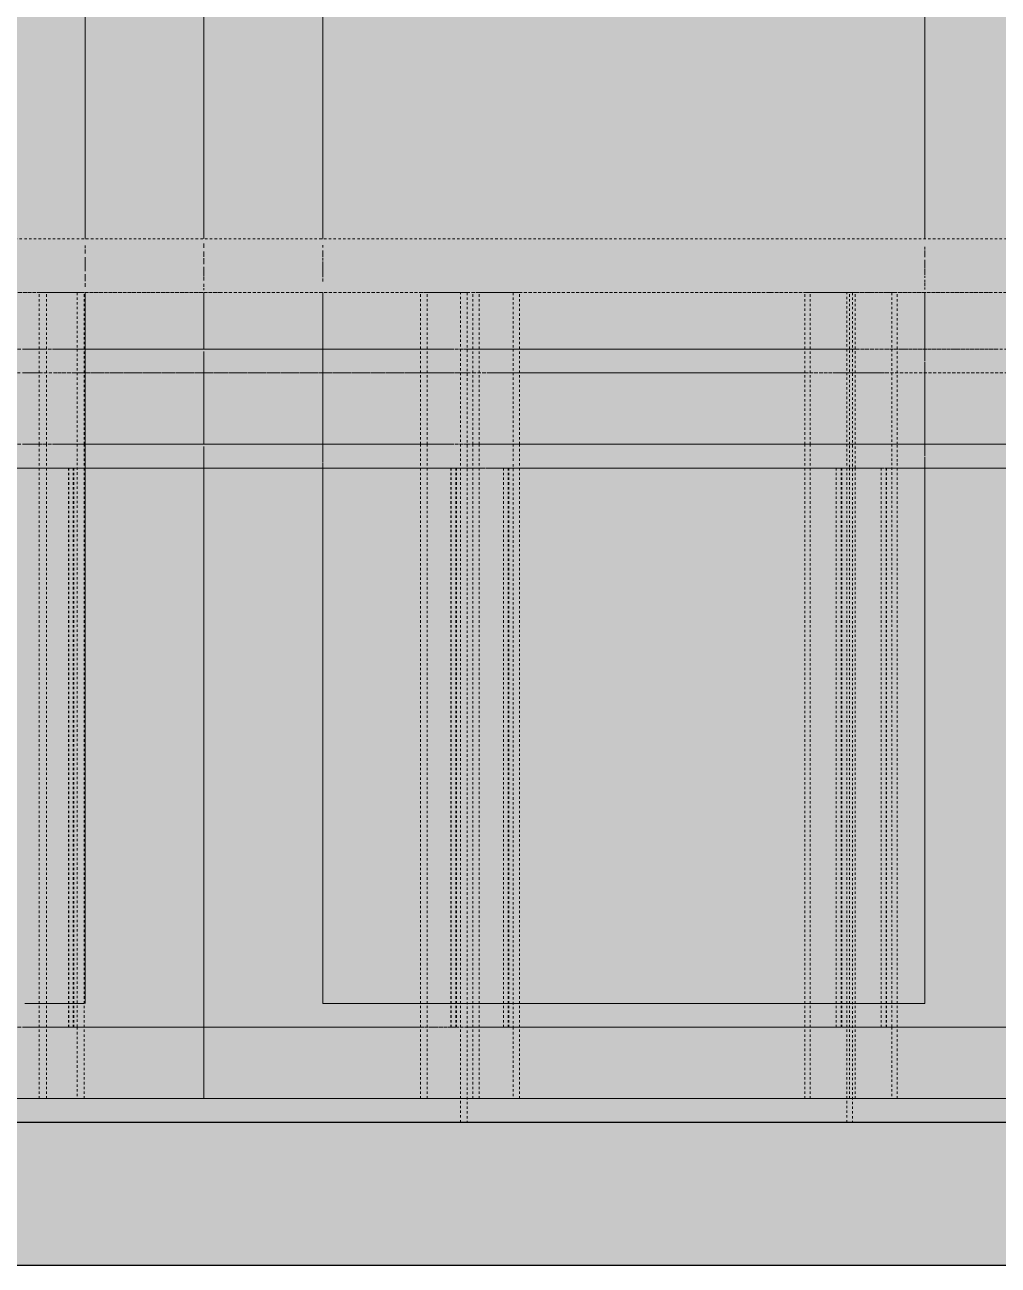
# Model space of a CAD drawing. Header units: inches. Extents: x -55396 to -733, y -290 to 853.
# Drawn here: x -22948.7 to -22907.7, y -6 to 46.1 of the extents above; entities that cross this region are included whole.
import ezdxf

# ---------------------------------------------------------------- set-up
doc = ezdxf.new("R2010")
doc.units = ezdxf.units.IN
doc.header["$MEASUREMENT"] = 0
for name, pattern in [('Dash 1_16_', [0.125, 0.0625, -0.0625]), ('Grid Line 1_2_', [0.875, 0.5, -0.125, 0.125, -0.125]), ('Grid Line 1_2__2_', [0.875, 0.5, -0.125, 0.125, -0.125])]:
    doc.linetypes.add(name, pattern=pattern)
for name, color, linetype, lineweight in [('A-DOOR', 31, 'Continuous', 9), ('A-FLOR', 192, 'Continuous', 9), ('A-FLOR-HRAL', 11, 'Continuous', 9), ('A-FLOR-LEVL', 51, 'Continuous', 9), ('A-FLOR-OTLN', 90, 'Continuous', 9)]:
    doc.layers.add(name, color=color, linetype=linetype, lineweight=lineweight)

# ---------------------------------------------------------------- blocks, each defined once
blk = doc.blocks.new('Locker Rooms and Restrooms_rvt-1-Section 13')
at = {"layer": 'A-FLOR-LEVL', "linetype": 'Grid Line 1_2__2_'}
blk.add_line((-26557.324, 0), (-21746.959, 0), dxfattribs=at)
blk = doc.blocks.new('Struct_Xcel_Sports Complex_rvt-1-Section 13')
at = {"layer": 'A-FLOR'}
blk.add_hatch(color=254, dxfattribs=at).paths.add_polyline_path([(-26273.39, -6), (-22066.14, -6), (-22066.14, 0), (-26273.39, 0), (-26273.39, -1.575)], flags=0)
at = {"layer": 'A-FLOR', "color": 130, "lineweight": 25}
for p, q in [((-22066.14, 0), (-26273.39, 0)), ((-26273.39, -6), (-22066.14, -6))]:
    blk.add_line(p, q, dxfattribs=at)
blk = doc.blocks.new('Railing - 2_ 8_-V127-Section 13')
at = {"layer": 'A-FLOR-HRAL', "linetype": 'Dash 1_16_', "transparency": 33554432}
for points in [[(-22948.062, 4), (-22946.834, 4), (-22946.834, 27.5), (-22967.363, 27.5), (-22967.363, 4), (-22948.672, 4)], [(-22946.821, 4), (-22946.642, 4), (-22946.642, 27.5), (-22946.834, 27.5), (-22946.834, 4)]]:
    blk.add_hatch(color=256, dxfattribs=at).paths.add_polyline_path(points, flags=0)
at = {"layer": 'A-FLOR-HRAL', "linetype": 'Dash 1_16_'}
for p, q in [((-22967.219, 27.5), (-22967.363, 27.5)), ((-22967.363, 27.5), (-22967.363, 4)), ((-22967.363, 27.5), (-22967.219, 27.5)), ((-22950.556, 27.5), (-22967.21, 27.5)), ((-22967.172, 4), (-22967.172, 27.5)), ((-22967.172, 27.5), (-22967.025, 27.5)), ((-22967.025, 27.5), (-22950.556, 27.5)), ((-22950.556, 27.5), (-22949.322, 27.5)), ((-22949.322, 27.5), (-22950.556, 27.5)), ((-22949.322, 27.5), (-22949.145, 27.5)), ((-22949.145, 27.5), (-22949.322, 27.5)), ((-22949.118, 27.5), (-22948.712, 27.5)), ((-22948.712, 27.5), (-22949.118, 27.5)), ((-22948.672, 27.5), (-22948.062, 27.5)), ((-22948.062, 27.5), (-22948.672, 27.5)), ((-22948.062, 27.5), (-22946.834, 27.5)), ((-22946.834, 27.5), (-22948.062, 27.5)), ((-22946.834, 4), (-22946.834, 27.5)), ((-22946.821, 27.5), (-22946.642, 27.5)), ((-22946.821, 27.5), (-22946.642, 27.5)), ((-22946.642, 27.5), (-22946.642, 4)), ((-22967.363, 4), (-22967.21, 4)), ((-22967.172, 4), (-22967.363, 4)), ((-22967.21, 4), (-22950.556, 4)), ((-22967.025, 4), (-22967.172, 4)), ((-22950.556, 4), (-22967.025, 4)), ((-22949.322, 4), (-22950.556, 4)), ((-22950.556, 4), (-22949.322, 4)), ((-22949.145, 4), (-22949.322, 4)), ((-22949.322, 4), (-22949.145, 4)), ((-22948.672, 4), (-22949.118, 4)), ((-22949.118, 4), (-22948.672, 4)), ((-22948.062, 4), (-22948.672, 4)), ((-22948.672, 4), (-22948.062, 4)), ((-22946.834, 4), (-22948.062, 4)), ((-22948.062, 4), (-22946.834, 4)), ((-22946.642, 4), (-22946.821, 4)), ((-22946.821, 4), (-22946.642, 4))]:
    blk.add_line(p, q, dxfattribs=at)
blk = doc.blocks.new('Railing - 2_ x 1_2_-V128-Section 13')
at = {"layer": 'A-FLOR-HRAL', "linetype": 'Dash 1_16_', "transparency": 33554432}
for points in [[(-22948.062, 1), (-22947.759, 1), (-22947.759, 34.869), (-22948.062, 34.869), (-22948.062, 4)], [(-22947.759, 1), (-22946.169, 1), (-22946.169, 34.869), (-22947.759, 34.869), (-22947.759, 4)]]:
    blk.add_hatch(color=256, dxfattribs=at).paths.add_polyline_path(points, flags=0)
at = {"layer": 'A-FLOR-HRAL', "linetype": 'Dash 1_16_'}
for p, q in [((-22948.062, 34.869), (-22946.473, 34.869)), ((-22947.759, 34.869), (-22948.062, 34.869)), ((-22948.062, 32.5), (-22948.062, 34.869)), ((-22946.169, 34.869), (-22947.759, 34.869)), ((-22947.759, 32.5), (-22947.759, 34.869)), ((-22946.473, 34.869), (-22946.473, 32.5)), ((-22946.473, 34.869), (-22946.169, 34.869)), ((-22946.169, 32.5), (-22946.169, 34.869)), ((-22948.062, 31.5), (-22948.062, 32.5)), ((-22947.759, 31.5), (-22947.759, 32.5)), ((-22946.473, 32.5), (-22946.473, 31.5)), ((-22946.169, 31.5), (-22946.169, 32.5)), ((-22948.062, 28.5), (-22948.062, 31.5)), ((-22947.759, 28.5), (-22947.759, 31.5)), ((-22946.473, 31.5), (-22946.473, 28.5)), ((-22946.169, 28.5), (-22946.169, 31.5)), ((-22948.062, 4), (-22948.062, 28.5)), ((-22947.759, 4), (-22947.759, 28.5)), ((-22946.473, 28.5), (-22946.473, 27.786)), ((-22946.169, 4), (-22946.169, 28.5)), ((-22946.473, 27.72), (-22946.473, 4)), ((-22948.062, 1), (-22948.062, 4)), ((-22947.759, 1), (-22947.759, 4)), ((-22946.473, 4), (-22946.473, 1)), ((-22946.169, 1), (-22946.169, 4))]:
    blk.add_line(p, q, dxfattribs=at)
blk = doc.blocks.new('Railing - 2_ 8_-V129-Section 13')
at = {"layer": 'A-FLOR-HRAL', "linetype": 'Dash 1_16_', "transparency": 33554432}
for points in [[(-22930.552, 4), (-22928.552, 4), (-22928.552, 27.5), (-22946.821, 27.5), (-22946.821, 4), (-22930.744, 4)], [(-22928.54, 4), (-22928.346, 4), (-22928.346, 27.5), (-22928.552, 27.5), (-22928.552, 4)]]:
    blk.add_hatch(color=256, dxfattribs=at).paths.add_polyline_path(points, flags=0)
at = {"layer": 'A-FLOR-HRAL', "linetype": 'Dash 1_16_'}
for p, q in [((-22946.684, 27.5), (-22946.821, 27.5)), ((-22946.821, 27.5), (-22946.821, 4)), ((-22946.821, 27.5), (-22946.616, 27.5)), ((-22932.029, 27.5), (-22946.684, 27.5)), ((-22946.616, 4), (-22946.616, 27.5)), ((-22946.616, 27.5), (-22946.485, 27.5)), ((-22946.485, 27.5), (-22932.029, 27.5)), ((-22932.029, 27.5), (-22930.744, 27.5)), ((-22930.744, 27.5), (-22932.029, 27.5)), ((-22930.744, 27.5), (-22930.552, 27.5)), ((-22930.552, 27.5), (-22930.744, 27.5)), ((-22930.528, 27.5), (-22930.079, 27.5)), ((-22930.079, 27.5), (-22930.528, 27.5)), ((-22930.079, 27.5), (-22929.832, 27.5)), ((-22929.832, 27.5), (-22930.079, 27.5)), ((-22929.832, 27.5), (-22928.552, 27.5)), ((-22928.552, 27.5), (-22929.832, 27.5)), ((-22928.552, 4), (-22928.552, 27.5)), ((-22928.54, 27.5), (-22928.346, 27.5)), ((-22928.54, 27.5), (-22928.346, 27.5)), ((-22928.346, 27.5), (-22928.346, 4)), ((-22946.821, 4), (-22946.684, 4)), ((-22946.616, 4), (-22946.821, 4)), ((-22946.684, 4), (-22932.029, 4)), ((-22946.485, 4), (-22946.616, 4)), ((-22932.029, 4), (-22946.485, 4)), ((-22930.744, 4), (-22932.029, 4)), ((-22932.029, 4), (-22930.744, 4)), ((-22930.552, 4), (-22930.744, 4)), ((-22930.744, 4), (-22930.552, 4)), ((-22930.079, 4), (-22930.528, 4)), ((-22930.528, 4), (-22930.079, 4)), ((-22929.832, 4), (-22930.079, 4)), ((-22930.079, 4), (-22929.832, 4)), ((-22928.552, 4), (-22929.832, 4)), ((-22929.832, 4), (-22928.552, 4)), ((-22928.346, 4), (-22928.54, 4)), ((-22928.54, 4), (-22928.346, 4))]:
    blk.add_line(p, q, dxfattribs=at)
blk = doc.blocks.new('Railing - 2_ x 1_2_-V130-Section 13')
at = {"layer": 'A-FLOR-HRAL', "linetype": 'Dash 1_16_', "transparency": 33554432}
for points in [[(-22929.832, 1), (-22929.565, 1), (-22929.565, 34.869), (-22929.832, 34.869), (-22929.832, 4)], [(-22929.565, 1), (-22927.873, 1), (-22927.873, 34.869), (-22929.565, 34.869), (-22929.565, 4)]]:
    blk.add_hatch(color=256, dxfattribs=at).paths.add_polyline_path(points, flags=0)
at = {"layer": 'A-FLOR-HRAL', "linetype": 'Dash 1_16_'}
for p, q in [((-22929.832, 34.869), (-22928.14, 34.869)), ((-22929.565, 34.869), (-22929.832, 34.869)), ((-22929.832, 32.5), (-22929.832, 34.869)), ((-22927.873, 34.869), (-22929.565, 34.869)), ((-22929.565, 32.5), (-22929.565, 34.869)), ((-22928.14, 34.869), (-22928.14, 32.5)), ((-22928.14, 34.869), (-22927.873, 34.869)), ((-22927.873, 32.5), (-22927.873, 34.869)), ((-22929.832, 31.5), (-22929.832, 32.5)), ((-22929.565, 31.5), (-22929.565, 32.5)), ((-22928.14, 32.5), (-22928.14, 31.5)), ((-22927.873, 31.5), (-22927.873, 32.5)), ((-22929.832, 28.5), (-22929.832, 31.5)), ((-22929.565, 28.5), (-22929.565, 31.5)), ((-22928.14, 31.5), (-22928.14, 28.5)), ((-22927.873, 28.5), (-22927.873, 31.5)), ((-22929.832, 4), (-22929.832, 28.5)), ((-22929.565, 4), (-22929.565, 28.5)), ((-22928.14, 28.5), (-22928.14, 27.72)), ((-22927.873, 4), (-22927.873, 28.5)), ((-22928.14, 27.661), (-22928.14, 4)), ((-22929.832, 1), (-22929.832, 4)), ((-22929.565, 1), (-22929.565, 4)), ((-22928.14, 4), (-22928.14, 1)), ((-22927.873, 1), (-22927.873, 4))]:
    blk.add_line(p, q, dxfattribs=at)
blk = doc.blocks.new('Railing - 2_ 8_-V131-Section 13')
at = {"layer": 'A-FLOR-HRAL', "linetype": 'Dash 1_16_', "transparency": 33554432}
for points in [[(-22913.879, 4), (-22912.675, 4), (-22912.675, 27.5), (-22928.54, 27.5), (-22928.54, 4), (-22913.997, 4)], [(-22912.665, 4), (-22912.458, 4), (-22912.458, 27.5), (-22912.675, 27.5), (-22912.675, 4)]]:
    blk.add_hatch(color=256, dxfattribs=at).paths.add_polyline_path(points, flags=0)
at = {"layer": 'A-FLOR-HRAL', "linetype": 'Dash 1_16_'}
for p, q in [((-22928.421, 27.5), (-22928.54, 27.5)), ((-22928.54, 27.5), (-22928.54, 4)), ((-22928.54, 27.5), (-22928.323, 27.5)), ((-22915.881, 27.5), (-22928.421, 27.5)), ((-22928.323, 4), (-22928.323, 27.5)), ((-22928.323, 27.5), (-22928.21, 27.5)), ((-22928.21, 27.5), (-22915.881, 27.5)), ((-22915.881, 27.5), (-22914.554, 27.5)), ((-22914.554, 27.5), (-22915.881, 27.5)), ((-22914.554, 27.5), (-22914.349, 27.5)), ((-22914.349, 27.5), (-22914.554, 27.5)), ((-22914.328, 27.5), (-22913.997, 27.5)), ((-22913.997, 27.5), (-22914.328, 27.5)), ((-22913.997, 27.5), (-22913.879, 27.5)), ((-22913.879, 27.5), (-22913.997, 27.5)), ((-22913.879, 27.5), (-22913.768, 27.5)), ((-22913.768, 27.5), (-22913.879, 27.5)), ((-22913.742, 27.5), (-22912.675, 27.5)), ((-22912.675, 27.5), (-22913.742, 27.5)), ((-22912.675, 4), (-22912.675, 27.5)), ((-22912.665, 27.5), (-22912.458, 27.5)), ((-22912.665, 27.5), (-22912.458, 27.5)), ((-22912.458, 27.5), (-22912.458, 4)), ((-22928.54, 4), (-22928.421, 4)), ((-22928.323, 4), (-22928.54, 4)), ((-22928.421, 4), (-22915.881, 4)), ((-22928.21, 4), (-22928.323, 4)), ((-22915.881, 4), (-22928.21, 4)), ((-22914.554, 4), (-22915.881, 4)), ((-22915.881, 4), (-22914.554, 4)), ((-22914.349, 4), (-22914.554, 4)), ((-22914.554, 4), (-22914.349, 4)), ((-22913.997, 4), (-22914.328, 4)), ((-22914.328, 4), (-22913.997, 4)), ((-22913.879, 4), (-22913.997, 4)), ((-22913.997, 4), (-22913.879, 4)), ((-22912.675, 4), (-22913.879, 4)), ((-22913.879, 4), (-22912.675, 4)), ((-22912.458, 4), (-22912.665, 4)), ((-22912.665, 4), (-22912.458, 4))]:
    blk.add_line(p, q, dxfattribs=at)
blk = doc.blocks.new('Railing - 2_ x 1_2_-V132-Section 13')
at = {"layer": 'A-FLOR-HRAL', "linetype": 'Dash 1_16_', "transparency": 33554432}
for points in [[(-22913.997, 1), (-22913.768, 1), (-22913.768, 34.869), (-22913.997, 34.869), (-22913.997, 4)], [(-22913.768, 1), (-22911.989, 1), (-22911.989, 34.869), (-22913.768, 34.869), (-22913.768, 4)]]:
    blk.add_hatch(color=256, dxfattribs=at).paths.add_polyline_path(points, flags=0)
at = {"layer": 'A-FLOR-HRAL', "linetype": 'Dash 1_16_'}
for p, q in [((-22913.997, 34.869), (-22913.879, 34.869)), ((-22913.879, 34.869), (-22913.997, 34.869)), ((-22913.997, 32.5), (-22913.997, 34.869)), ((-22913.879, 34.869), (-22912.217, 34.869)), ((-22913.768, 34.869), (-22913.879, 34.869)), ((-22911.989, 34.869), (-22913.768, 34.869)), ((-22913.768, 32.5), (-22913.768, 34.869)), ((-22912.217, 34.869), (-22912.217, 32.5)), ((-22912.217, 34.869), (-22911.989, 34.869)), ((-22911.989, 32.5), (-22911.989, 34.869)), ((-22913.997, 31.54), (-22913.997, 32.5)), ((-22913.768, 31.504), (-22913.768, 32.5)), ((-22912.217, 32.5), (-22912.217, 31.5)), ((-22911.989, 31.5), (-22911.989, 32.5)), ((-22913.997, 28.5), (-22913.997, 31.5)), ((-22913.768, 28.5), (-22913.768, 31.504)), ((-22912.217, 31.5), (-22912.217, 28.5)), ((-22911.989, 28.5), (-22911.989, 31.5)), ((-22913.997, 27.54), (-22913.997, 28.5)), ((-22913.768, 27.504), (-22913.768, 28.5)), ((-22912.217, 28.5), (-22912.217, 27.728)), ((-22911.989, 27.767), (-22911.989, 28.5)), ((-22912.217, 27.72), (-22912.217, 4)), ((-22911.989, 4), (-22911.989, 27.72)), ((-22913.997, 4), (-22913.997, 27.5)), ((-22913.768, 4), (-22913.768, 27.5)), ((-22913.997, 1), (-22913.997, 4)), ((-22913.768, 1), (-22913.768, 4)), ((-22912.217, 4), (-22912.217, 1)), ((-22911.989, 1), (-22911.989, 4))]:
    blk.add_line(p, q, dxfattribs=at)
blk = doc.blocks.new('Railing - 2_ 8_-V133-Section 13')
at = {"layer": 'A-FLOR-HRAL', "linetype": 'Dash 1_16_', "transparency": 33554432}
for points in [[(-22900.663, 4), (-22899.33, 4), (-22899.33, 27.5), (-22912.665, 27.5), (-22912.665, 4), (-22900.683, 4)], [(-22899.322, 4), (-22899.103, 4), (-22899.103, 27.5), (-22899.33, 27.5), (-22899.33, 4)]]:
    blk.add_hatch(color=256, dxfattribs=at).paths.add_polyline_path(points, flags=0)
at = {"layer": 'A-FLOR-HRAL', "linetype": 'Dash 1_16_'}
for p, q in [((-22912.565, 27.5), (-22912.665, 27.5)), ((-22912.665, 27.5), (-22912.665, 4)), ((-22912.665, 27.5), (-22912.438, 27.5)), ((-22907.779, 27.5), (-22912.565, 27.5)), ((-22912.438, 4), (-22912.438, 27.5)), ((-22912.438, 27.5), (-22912.343, 27.5)), ((-22912.343, 27.5), (-22907.779, 27.5)), ((-22907.747, 27.5), (-22902.263, 27.5)), ((-22902.263, 27.5), (-22907.747, 27.5)), ((-22902.239, 27.5), (-22900.881, 27.5)), ((-22900.881, 27.5), (-22902.239, 27.5)), ((-22900.881, 27.5), (-22900.683, 27.5)), ((-22900.683, 27.5), (-22900.881, 27.5)), ((-22900.646, 27.5), (-22900.201, 27.5)), ((-22900.201, 27.5), (-22900.646, 27.5)), ((-22900.201, 27.5), (-22899.33, 27.5)), ((-22899.33, 27.5), (-22900.201, 27.5)), ((-22899.33, 4), (-22899.33, 27.5)), ((-22899.322, 27.5), (-22899.103, 27.5)), ((-22899.322, 27.5), (-22899.103, 27.5)), ((-22899.103, 27.5), (-22899.103, 4)), ((-22912.665, 4), (-22912.565, 4)), ((-22912.438, 4), (-22912.665, 4)), ((-22912.565, 4), (-22902.239, 4)), ((-22912.343, 4), (-22912.438, 4)), ((-22902.239, 4), (-22912.343, 4)), ((-22900.881, 4), (-22902.239, 4)), ((-22902.239, 4), (-22900.881, 4)), ((-22900.683, 4), (-22900.881, 4)), ((-22900.881, 4), (-22900.683, 4)), ((-22900.201, 4), (-22900.646, 4)), ((-22900.646, 4), (-22900.201, 4)), ((-22899.33, 4), (-22900.201, 4)), ((-22900.201, 4), (-22899.33, 4)), ((-22899.103, 4), (-22899.322, 4)), ((-22899.322, 4), (-22899.103, 4))]:
    blk.add_line(p, q, dxfattribs=at)
blk = doc.blocks.new('Railing - 2_ 8_-V162-Section 13')
at = {"layer": 'A-FLOR-HRAL', "linetype": 'Dash 1_16_', "transparency": 33554432}
for points in [[(-22914.554, 4), (-22914.328, 4), (-22914.349, 27.5), (-22914.554, 27.5), (-22914.554, 17.955)], [(-22900.663, 4), (-22900.663, 27.5), (-22914.328, 27.5), (-22914.328, 4), (-22900.761, 4)]]:
    blk.add_hatch(color=256, dxfattribs=at).paths.add_polyline_path(points, flags=0)
at = {"layer": 'A-FLOR-HRAL', "linetype": 'Dash 1_16_'}
for p, q in [((-22914.554, 4), (-22914.554, 27.5)), ((-22914.554, 27.5), (-22914.349, 27.5)), ((-22914.554, 27.5), (-22914.452, 27.5)), ((-22914.452, 27.5), (-22914.349, 27.5)), ((-22913.879, 27.5), (-22914.328, 27.5)), ((-22914.328, 27.5), (-22914.328, 4)), ((-22914.328, 27.5), (-22913.879, 27.5)), ((-22912.719, 27.5), (-22913.879, 27.5)), ((-22913.879, 27.5), (-22900.992, 27.5)), ((-22901.994, 27.5), (-22912.719, 27.5)), ((-22900.761, 27.5), (-22901.994, 27.5)), ((-22900.992, 27.5), (-22900.889, 27.5)), ((-22900.889, 27.5), (-22900.889, 4)), ((-22900.889, 27.5), (-22900.663, 27.5)), ((-22900.663, 27.5), (-22900.761, 27.5)), ((-22900.663, 4), (-22900.663, 27.5)), ((-22914.349, 4), (-22914.554, 4)), ((-22914.554, 4), (-22914.349, 4)), ((-22914.328, 4), (-22913.879, 4)), ((-22913.879, 4), (-22914.328, 4)), ((-22913.879, 4), (-22900.761, 4)), ((-22900.992, 4), (-22913.879, 4)), ((-22900.889, 4), (-22900.992, 4)), ((-22900.663, 4), (-22900.889, 4)), ((-22900.761, 4), (-22900.663, 4))]:
    blk.add_line(p, q, dxfattribs=at)
blk = doc.blocks.new('Railing - 2_ x 1_2_-V163-Section 13')
at = {"layer": 'A-FLOR-HRAL', "linetype": 'Dash 1_16_', "transparency": 33554432}
for points in [[(-22914.112, 0), (-22914.112, 34.869), (-22915.881, 34.869), (-22915.881, 1), (-22915.02, 1), (-22915.02, 0), (-22914.464, 0)], [(-22913.879, 0), (-22913.879, 34.869), (-22914.112, 34.869), (-22914.112, 0)]]:
    blk.add_hatch(color=256, dxfattribs=at).paths.add_polyline_path(points, flags=0)
at = {"layer": 'A-FLOR-HRAL', "linetype": 'Dash 1_16_'}
for p, q in [((-22915.881, 34.869), (-22915.648, 34.869)), ((-22914.112, 34.869), (-22915.881, 34.869)), ((-22915.881, 32.5), (-22915.881, 34.869)), ((-22915.648, 34.869), (-22913.879, 34.869)), ((-22915.648, 32.5), (-22915.648, 34.869)), ((-22913.879, 34.869), (-22914.112, 34.869)), ((-22914.112, 0), (-22914.112, 34.869)), ((-22913.879, 34.869), (-22913.879, 0)), ((-22915.881, 31.5), (-22915.881, 32.5)), ((-22915.648, 31.5), (-22915.648, 32.5)), ((-22915.881, 28.5), (-22915.881, 31.5)), ((-22915.648, 28.5), (-22915.648, 31.5)), ((-22915.881, 4), (-22915.881, 28.5)), ((-22915.648, 27.798), (-22915.648, 28.5)), ((-22915.648, 4), (-22915.648, 27.72)), ((-22915.881, 1), (-22915.881, 4)), ((-22915.648, 1), (-22915.648, 4))]:
    blk.add_line(p, q, dxfattribs=at)
blk = doc.blocks.new('Railing - 2_ 8_-V164-Section 13')
at = {"layer": 'A-FLOR-HRAL', "linetype": 'Dash 1_16_', "transparency": 33554432}
for points in [[(-22930.744, 4), (-22930.528, 4), (-22930.552, 27.5), (-22930.744, 27.5), (-22930.744, 17.955)], [(-22914.464, 4), (-22914.349, 4), (-22914.349, 27.5), (-22930.528, 27.5), (-22930.528, 4), (-22930.079, 4)]]:
    blk.add_hatch(color=256, dxfattribs=at).paths.add_polyline_path(points, flags=0)
at = {"layer": 'A-FLOR-HRAL', "linetype": 'Dash 1_16_'}
for p, q in [((-22930.744, 4), (-22930.744, 27.5)), ((-22930.744, 27.5), (-22930.552, 27.5)), ((-22930.744, 27.5), (-22930.552, 27.5)), ((-22930.079, 27.5), (-22930.528, 27.5)), ((-22930.528, 27.5), (-22930.528, 4)), ((-22930.528, 27.5), (-22930.079, 27.5)), ((-22928.525, 27.5), (-22930.079, 27.5)), ((-22930.079, 27.5), (-22914.685, 27.5)), ((-22916.657, 27.5), (-22928.525, 27.5)), ((-22914.464, 27.5), (-22916.657, 27.5)), ((-22914.685, 27.5), (-22914.564, 27.5)), ((-22914.564, 27.5), (-22914.564, 4)), ((-22914.564, 27.5), (-22914.467, 27.5)), ((-22914.467, 27.5), (-22914.349, 27.5)), ((-22914.349, 27.5), (-22914.464, 27.5)), ((-22914.349, 4), (-22914.349, 27.5)), ((-22930.552, 4), (-22930.744, 4)), ((-22930.744, 4), (-22930.552, 4)), ((-22930.528, 4), (-22930.079, 4)), ((-22930.079, 4), (-22930.528, 4)), ((-22930.079, 4), (-22914.464, 4)), ((-22914.685, 4), (-22930.079, 4)), ((-22914.564, 4), (-22914.685, 4)), ((-22914.349, 4), (-22914.564, 4)), ((-22914.464, 4), (-22914.349, 4))]:
    blk.add_line(p, q, dxfattribs=at)
blk = doc.blocks.new('Railing - 2_ x 1_2_-V165-Section 13')
at = {"layer": 'A-FLOR-HRAL', "linetype": 'Dash 1_16_', "transparency": 33554432}
for points in [[(-22930.35, 0), (-22930.35, 34.869), (-22932.029, 34.869), (-22932.029, 1), (-22931.242, 1), (-22931.242, 0), (-22930.684, 0)], [(-22930.079, 0), (-22930.079, 34.869), (-22930.35, 34.869), (-22930.35, 0)]]:
    blk.add_hatch(color=256, dxfattribs=at).paths.add_polyline_path(points, flags=0)
at = {"layer": 'A-FLOR-HRAL', "linetype": 'Dash 1_16_'}
for p, q in [((-22932.029, 34.869), (-22931.758, 34.869)), ((-22930.35, 34.869), (-22932.029, 34.869)), ((-22932.029, 32.5), (-22932.029, 34.869)), ((-22931.758, 34.869), (-22930.079, 34.869)), ((-22931.758, 32.5), (-22931.758, 34.869)), ((-22930.079, 34.869), (-22930.35, 34.869)), ((-22930.35, 0), (-22930.35, 34.869)), ((-22930.079, 34.869), (-22930.079, 0)), ((-22932.029, 31.5), (-22932.029, 32.5)), ((-22931.758, 31.5), (-22931.758, 32.5)), ((-22932.029, 28.5), (-22932.029, 31.5)), ((-22931.758, 28.5), (-22931.758, 31.5)), ((-22932.029, 4), (-22932.029, 28.5)), ((-22931.758, 4), (-22931.758, 28.5)), ((-22932.029, 1), (-22932.029, 4)), ((-22931.758, 1), (-22931.758, 4))]:
    blk.add_line(p, q, dxfattribs=at)
blk = doc.blocks.new('Railing - 2_ 8_-V166-Section 13')
at = {"layer": 'A-FLOR-HRAL', "linetype": 'Dash 1_16_', "transparency": 33554432}
for points in [[(-22949.322, 4), (-22949.118, 4), (-22949.145, 27.5), (-22949.322, 27.5), (-22949.322, 17.955)], [(-22930.552, 4), (-22930.552, 27.5), (-22949.118, 27.5), (-22949.118, 4), (-22930.684, 4)]]:
    blk.add_hatch(color=256, dxfattribs=at).paths.add_polyline_path(points, flags=0)
at = {"layer": 'A-FLOR-HRAL', "linetype": 'Dash 1_16_'}
for p, q in [((-22949.322, 4), (-22949.322, 27.5)), ((-22949.322, 27.5), (-22949.145, 27.5)), ((-22949.322, 27.5), (-22949.145, 27.5)), ((-22948.672, 27.5), (-22949.118, 27.5)), ((-22949.118, 27.5), (-22949.118, 4)), ((-22949.118, 27.5), (-22948.672, 27.5)), ((-22946.482, 27.5), (-22948.672, 27.5)), ((-22948.672, 27.5), (-22930.894, 27.5)), ((-22932.804, 27.5), (-22946.482, 27.5)), ((-22930.684, 27.5), (-22932.804, 27.5)), ((-22930.894, 27.5), (-22930.755, 27.5)), ((-22930.755, 27.5), (-22930.755, 4)), ((-22930.755, 27.5), (-22930.552, 27.5)), ((-22930.552, 27.5), (-22930.684, 27.5)), ((-22930.552, 4), (-22930.552, 27.5)), ((-22949.145, 4), (-22949.322, 4)), ((-22949.322, 4), (-22949.145, 4)), ((-22949.118, 4), (-22948.672, 4)), ((-22948.672, 4), (-22949.118, 4)), ((-22948.672, 4), (-22930.684, 4)), ((-22930.894, 4), (-22948.672, 4)), ((-22930.755, 4), (-22930.894, 4)), ((-22930.552, 4), (-22930.755, 4)), ((-22930.684, 4), (-22930.552, 4))]:
    blk.add_line(p, q, dxfattribs=at)
blk = doc.blocks.new('Railing - Railing-939582-Section 13')
at = {"layer": 'A-FLOR-HRAL', "linetype": 'Dash 1_16_', "transparency": 33554432}
h = blk.add_hatch(color=256, dxfattribs=at)
h.paths.add_polyline_path([(-22874.712, 36.36), (-22874.761, 36.419), (-22874.7, 36.402)], flags=0)
h.paths.add_polyline_path([(-22937.037, 36), (-22874.84, 36.063), (-22874.509, 36.616), (-22874.214, 36.928), (-22874.046, 37.095), (-22897.223, 37.124), (-22920.046, 37.117), (-22955.692, 37.116), (-23053.841, 37.12), (-23212.817, 37.121), (-23233.255, 37.07), (-23233.255, 36), (-22937.049, 36)], flags=0)
for points in [[(-22872.003, 36), (-22871.866, 36), (-22871.904, 36.254), (-22872.316, 36.797), (-22873.191, 37.079), (-22881.942, 37.115), (-22883.97, 37.118), (-22913.555, 37.122), (-22942.896, 37.124), (-23085.188, 36.974), (-23084.887, 36.823), (-23084.554, 36.458), (-23084.39, 36), (-22872.09, 36)], [(-23085.89, 34.875), (-23080.32, 34.889), (-23080.31, 34.889), (-22995.11, 34.897), (-22981.399, 34.875), (-22872.721, 34.979), (-22872.149, 35.265), (-22872.011, 35.449), (-22871.842, 35.73), (-22871.866, 36), (-23084.39, 36), (-23084.703, 35.339), (-23085.188, 35.026), (-23085.45, 34.93), (-23085.841, 34.881)], [(-22977.174, 31.5), (-22873.755, 31.509), (-22873.755, 32.5), (-23233.255, 32.5), (-23233.255, 31.5), (-22983.736, 31.5)], [(-22873.003, 31.5), (-22872.755, 31.5), (-22872.755, 32.5), (-23085.39, 32.5), (-23085.39, 31.5), (-22873.1, 31.5)], [(-22971.315, 27.5), (-22873.755, 27.509), (-22873.755, 28.5), (-23233.255, 28.5), (-23233.255, 27.5), (-22974.45, 27.5)], [(-22941.884, 27.5), (-22872.755, 27.5), (-22872.755, 28.5), (-23085.39, 28.5), (-23085.39, 27.5), (-22942.615, 27.5)]]:
    blk.add_hatch(color=256, dxfattribs=at).paths.add_polyline_path(points, flags=0)
h = blk.add_hatch(color=256, dxfattribs=at)
h.paths.add_polyline_path([(-22903.496, 34.875), (-22874.156, 34.929), (-22874.221, 35.01), (-22874.166, 35.072), (-22874.413, 35.26), (-22874.658, 35.547), (-22874.75, 35.918), (-22874.84, 36), (-23233.255, 36), (-23233.255, 34.881), (-23156.995, 34.876), (-23107.922, 34.893), (-23049.321, 34.882), (-23020.373, 34.888), (-22903.674, 34.875)], flags=0)
h.paths.add_polyline_path([(-22942.615, 34.876), (-22942.615, 34.876), (-22942.454, 34.876)], flags=0)
at = {"layer": 'A-FLOR-HRAL', "linetype": 'Dash 1_16_'}
for p, q in [((-22917.342, 34.875), (-22919.562, 34.875)), ((-22915.836, 34.875), (-22917.342, 34.875)), ((-22948.632, 32.5), (-22950.162, 32.5)), ((-22949.374, 32.5), (-22948.646, 32.5)), ((-22948.671, 32.5), (-22948.048, 32.5)), ((-22948.059, 32.5), (-22948.657, 32.5)), ((-22948.646, 32.5), (-22930.77, 32.5)), ((-22931.61, 32.5), (-22948.632, 32.5)), ((-22947.921, 32.5), (-22948.059, 32.5)), ((-22948.048, 32.5), (-22947.361, 32.5)), ((-22946.567, 32.5), (-22947.921, 32.5)), ((-22947.361, 32.5), (-22931.997, 32.5)), ((-22932.014, 32.5), (-22946.567, 32.5)), ((-22930.032, 32.5), (-22932.014, 32.5)), ((-22931.997, 32.5), (-22930.028, 32.5)), ((-22930.036, 32.5), (-22931.61, 32.5)), ((-22930.77, 32.5), (-22930.028, 32.5)), ((-22915.439, 32.5), (-22930.036, 32.5)), ((-22929.783, 32.5), (-22930.032, 32.5)), ((-22930.028, 32.5), (-22929.781, 32.5)), ((-22930.028, 32.5), (-22914.555, 32.5)), ((-22928.296, 32.5), (-22929.783, 32.5)), ((-22929.781, 32.5), (-22929.142, 32.5)), ((-22929.142, 32.5), (-22915.831, 32.5)), ((-22915.828, 32.5), (-22928.296, 32.5)), ((-22915.831, 32.5), (-22913.982, 32.5)), ((-22913.961, 32.5), (-22915.828, 32.5)), ((-22913.851, 32.5), (-22915.439, 32.5)), ((-22914.555, 32.5), (-22913.874, 32.5)), ((-22913.982, 32.5), (-22913.868, 32.5)), ((-22913.845, 32.5), (-22913.961, 32.5)), ((-22913.874, 32.5), (-22900.855, 32.5)), ((-22913.868, 32.5), (-22913.761, 32.5)), ((-22901.778, 32.5), (-22913.851, 32.5)), ((-22913.737, 32.5), (-22913.845, 32.5)), ((-22913.735, 32.5), (-22913.323, 32.5)), ((-22912.434, 32.5), (-22913.711, 32.5)), ((-22913.323, 32.5), (-22907.778, 32.5)), ((-22907.75, 32.5), (-22912.434, 32.5)), ((-22950.162, 31.5), (-22948.632, 31.5)), ((-22949.374, 31.5), (-22948.646, 31.5)), ((-22948.048, 31.5), (-22948.671, 31.5)), ((-22948.059, 31.5), (-22948.657, 31.5)), ((-22948.646, 31.5), (-22930.77, 31.5)), ((-22948.632, 31.5), (-22931.61, 31.5)), ((-22947.921, 31.5), (-22948.059, 31.5)), ((-22947.361, 31.5), (-22948.048, 31.5)), ((-22946.567, 31.5), (-22947.921, 31.5)), ((-22931.997, 31.5), (-22947.361, 31.5)), ((-22932.014, 31.5), (-22946.567, 31.5)), ((-22930.032, 31.5), (-22932.014, 31.5)), ((-22930.028, 31.5), (-22931.997, 31.5)), ((-22931.61, 31.5), (-22930.036, 31.5)), ((-22930.77, 31.5), (-22930.028, 31.5)), ((-22930.036, 31.5), (-22915.439, 31.5)), ((-22929.783, 31.5), (-22930.032, 31.5)), ((-22929.781, 31.5), (-22930.028, 31.5)), ((-22930.028, 31.5), (-22914.555, 31.5)), ((-22928.296, 31.5), (-22929.783, 31.5)), ((-22929.142, 31.5), (-22929.781, 31.5)), ((-22915.831, 31.5), (-22929.142, 31.5)), ((-22915.828, 31.5), (-22928.296, 31.5)), ((-22913.982, 31.5), (-22915.831, 31.5)), ((-22913.961, 31.5), (-22915.828, 31.5)), ((-22915.439, 31.5), (-22913.851, 31.5)), ((-22914.555, 31.5), (-22913.874, 31.5)), ((-22913.868, 31.5), (-22913.982, 31.5)), ((-22913.845, 31.5), (-22913.961, 31.5)), ((-22913.874, 31.5), (-22900.855, 31.5)), ((-22913.761, 31.5), (-22913.868, 31.5)), ((-22913.851, 31.5), (-22901.778, 31.5)), ((-22913.737, 31.5), (-22913.845, 31.5)), ((-22913.323, 31.5), (-22913.735, 31.5)), ((-22912.434, 31.5), (-22913.711, 31.5)), ((-22907.778, 31.5), (-22913.323, 31.5)), ((-22907.75, 31.5), (-22912.434, 31.5)), ((-22948.632, 28.5), (-22950.162, 28.5)), ((-22949.374, 28.5), (-22948.646, 28.5)), ((-22948.671, 28.5), (-22948.048, 28.5)), ((-22948.059, 28.5), (-22948.657, 28.5)), ((-22948.646, 28.5), (-22930.77, 28.5)), ((-22931.61, 28.5), (-22948.632, 28.5)), ((-22946.567, 28.5), (-22948.059, 28.5)), ((-22948.048, 28.5), (-22947.361, 28.5)), ((-22947.361, 28.5), (-22931.997, 28.5)), ((-22940.065, 28.5), (-22946.567, 28.5)), ((-22932.014, 28.5), (-22940.065, 28.5)), ((-22930.032, 28.5), (-22932.014, 28.5)), ((-22931.997, 28.5), (-22930.028, 28.5)), ((-22930.036, 28.5), (-22931.61, 28.5)), ((-22930.77, 28.5), (-22930.028, 28.5)), ((-22927.988, 28.5), (-22930.036, 28.5)), ((-22929.783, 28.5), (-22930.032, 28.5)), ((-22930.028, 28.5), (-22929.781, 28.5)), ((-22930.028, 28.5), (-22914.555, 28.5)), ((-22928.296, 28.5), (-22929.783, 28.5)), ((-22929.781, 28.5), (-22929.142, 28.5)), ((-22929.142, 28.5), (-22915.831, 28.5)), ((-22915.828, 28.5), (-22928.296, 28.5)), ((-22915.439, 28.5), (-22927.988, 28.5)), ((-22915.831, 28.5), (-22913.982, 28.5)), ((-22913.961, 28.5), (-22915.828, 28.5)), ((-22913.851, 28.5), (-22915.439, 28.5)), ((-22914.555, 28.5), (-22913.874, 28.5)), ((-22913.982, 28.5), (-22913.868, 28.5)), ((-22913.845, 28.5), (-22913.961, 28.5)), ((-22913.874, 28.5), (-22900.855, 28.5)), ((-22913.868, 28.5), (-22913.761, 28.5)), ((-22903.272, 28.5), (-22913.851, 28.5)), ((-22913.737, 28.5), (-22913.845, 28.5)), ((-22913.735, 28.5), (-22913.537, 28.5)), ((-22912.434, 28.5), (-22913.711, 28.5)), ((-22913.537, 28.5), (-22913.323, 28.5)), ((-22913.323, 28.5), (-22907.778, 28.5)), ((-22907.75, 28.5), (-22912.434, 28.5)), ((-22949.1, 27.5), (-22948.646, 27.5)), ((-22949.084, 27.5), (-22948.632, 27.5)), ((-22948.048, 27.5), (-22948.671, 27.5)), ((-22948.059, 27.5), (-22948.657, 27.5)), ((-22948.646, 27.5), (-22946.434, 27.5)), ((-22948.632, 27.5), (-22931.61, 27.5)), ((-22947.921, 27.5), (-22948.059, 27.5)), ((-22947.361, 27.5), (-22948.048, 27.5)), ((-22946.811, 27.5), (-22947.921, 27.5)), ((-22931.997, 27.5), (-22947.361, 27.5)), ((-22946.567, 27.5), (-22946.798, 27.5)), ((-22940.065, 27.5), (-22946.567, 27.5)), ((-22946.434, 27.5), (-22932.771, 27.5)), ((-22932.599, 27.5), (-22940.065, 27.5)), ((-22932.771, 27.5), (-22930.77, 27.5)), ((-22932.014, 27.5), (-22932.599, 27.5)), ((-22930.704, 27.5), (-22932.014, 27.5)), ((-22930.696, 27.5), (-22931.997, 27.5)), ((-22931.61, 27.5), (-22930.695, 27.5)), ((-22930.77, 27.5), (-22930.627, 27.5)), ((-22930.51, 27.5), (-22930.704, 27.5)), ((-22930.503, 27.5), (-22930.696, 27.5)), ((-22930.695, 27.5), (-22930.504, 27.5)), ((-22930.627, 27.5), (-22930.5, 27.5)), ((-22930.032, 27.5), (-22930.486, 27.5)), ((-22930.481, 27.5), (-22930.036, 27.5)), ((-22930.028, 27.5), (-22930.479, 27.5)), ((-22930.476, 27.5), (-22930.028, 27.5)), ((-22930.036, 27.5), (-22915.439, 27.5)), ((-22928.502, 27.5), (-22930.032, 27.5)), ((-22929.781, 27.5), (-22930.028, 27.5)), ((-22930.028, 27.5), (-22928.49, 27.5)), ((-22929.142, 27.5), (-22929.781, 27.5)), ((-22915.831, 27.5), (-22929.142, 27.5)), ((-22928.296, 27.5), (-22928.49, 27.5)), ((-22928.49, 27.5), (-22916.604, 27.5)), ((-22925.535, 27.5), (-22928.296, 27.5)), ((-22918.882, 27.5), (-22925.535, 27.5)), ((-22915.828, 27.5), (-22918.882, 27.5)), ((-22916.604, 27.5), (-22914.555, 27.5)), ((-22914.525, 27.5), (-22915.831, 27.5)), ((-22914.509, 27.5), (-22915.828, 27.5)), ((-22915.439, 27.5), (-22914.753, 27.5)), ((-22914.753, 27.5), (-22914.547, 27.5)), ((-22914.555, 27.5), (-22914.43, 27.5)), ((-22914.547, 27.5), (-22914.335, 27.5)), ((-22914.325, 27.5), (-22914.525, 27.5)), ((-22914.306, 27.5), (-22914.509, 27.5)), ((-22914.43, 27.5), (-22914.33, 27.5)), ((-22914.313, 27.5), (-22913.851, 27.5)), ((-22914.31, 27.5), (-22913.874, 27.5)), ((-22913.982, 27.5), (-22914.305, 27.5)), ((-22913.961, 27.5), (-22914.286, 27.5)), ((-22913.868, 27.5), (-22913.982, 27.5)), ((-22913.845, 27.5), (-22913.961, 27.5)), ((-22913.874, 27.5), (-22912.687, 27.5)), ((-22913.761, 27.5), (-22913.868, 27.5)), ((-22913.851, 27.5), (-22901.778, 27.5)), ((-22913.737, 27.5), (-22913.845, 27.5)), ((-22913.323, 27.5), (-22913.735, 27.5)), ((-22912.674, 27.5), (-22913.711, 27.5)), ((-22907.778, 27.5), (-22913.323, 27.5)), ((-22912.687, 27.5), (-22901.983, 27.5)), ((-22912.556, 27.5), (-22912.648, 27.5)), ((-22912.434, 27.5), (-22912.556, 27.5)), ((-22907.75, 27.5), (-22912.434, 27.5))]:
    blk.add_line(p, q, dxfattribs=at)
at = {"layer": 'A-FLOR-HRAL', "linetype": 'Dash 1_16_', "flags": 128}
for points in [[(-23085.89, 37.125), (-23075.024, 37.125), (-23064.333, 37.125), (-23053.83, 37.125), (-23043.526, 37.125), (-23033.433, 37.125), (-23023.563, 37.125), (-23013.925, 37.125), (-23004.531, 37.125), (-22995.392, 37.125), (-22986.516, 37.125), (-22977.915, 37.125), (-22969.598, 37.125), (-22961.574, 37.125), (-22953.852, 37.125), (-22946.44, 37.125), (-22939.347, 37.125), (-22932.581, 37.125), (-22926.148, 37.125), (-22920.058, 37.125), (-22914.315, 37.125), (-22908.927, 37.125), (-22903.899, 37.125), (-22899.237, 37.125), (-22894.947, 37.125), (-22891.032, 37.125), (-22887.498, 37.125), (-22884.348, 37.125), (-22881.586, 37.125), (-22879.215, 37.125), (-22877.237, 37.125), (-22875.655, 37.125), (-22874.471, 37.125), (-22873.685, 37.125), (-22873.299, 37.125), (-22873.255, 37.125)], [(-22891.19, 37.125), (-22893.078, 37.125), (-22897.195, 37.125), (-22901.684, 37.125), (-22906.542, 37.125), (-22911.763, 37.125), (-22917.342, 37.125), (-22923.272, 37.125), (-22929.546, 37.125), (-22936.158, 37.125), (-22943.1, 37.125), (-22950.364, 37.125), (-22957.943, 37.125), (-22965.828, 37.125), (-22974.01, 37.125), (-22982.48, 37.125), (-22991.229, 37.125), (-23000.247, 37.125), (-23009.523, 37.125), (-23011.99, 37.125)], [(-23085.89, 34.875), (-23075.024, 34.875), (-23064.333, 34.875), (-23053.83, 34.875), (-23043.526, 34.875), (-23033.433, 34.875), (-23023.563, 34.875), (-23013.925, 34.875), (-23004.531, 34.875), (-22995.392, 34.875), (-22986.516, 34.875), (-22977.915, 34.875), (-22969.598, 34.875), (-22961.574, 34.875), (-22953.852, 34.875), (-22946.44, 34.875), (-22939.347, 34.875), (-22932.581, 34.875), (-22926.148, 34.875), (-22920.058, 34.875), (-22914.315, 34.875), (-22908.927, 34.875), (-22903.899, 34.875), (-22899.237, 34.875), (-22894.947, 34.875), (-22891.032, 34.875), (-22887.498, 34.875), (-22884.348, 34.875), (-22881.586, 34.875), (-22879.215, 34.875), (-22877.237, 34.875), (-22875.655, 34.875), (-22874.471, 34.875), (-22873.685, 34.875), (-22873.299, 34.875), (-22873.255, 34.875)], [(-22940.453, 34.875), (-22943.1, 34.875), (-22950.364, 34.875), (-22952.074, 34.875)], [(-22919.562, 34.875), (-22923.272, 34.875), (-22929.546, 34.875), (-22936.158, 34.875), (-22940.453, 34.875)], [(-22908.055, 34.875), (-22911.763, 34.875), (-22915.836, 34.875)], [(-22905.219, 34.875), (-22906.542, 34.875), (-22907.995, 34.875)]]:
    blk.add_lwpolyline(points, dxfattribs=at)
for name in ['Railing - 2_ x 1_2_-V128-Section 13', 'Railing - 2_ x 1_2_-V165-Section 13', 'Railing - 2_ x 1_2_-V130-Section 13', 'Railing - 2_ x 1_2_-V163-Section 13', 'Railing - 2_ x 1_2_-V132-Section 13', 'Railing - 2_ 8_-V127-Section 13', 'Railing - 2_ 8_-V166-Section 13', 'Railing - 2_ 8_-V129-Section 13', 'Railing - 2_ 8_-V164-Section 13', 'Railing - 2_ 8_-V131-Section 13', 'Railing - 2_ 8_-V162-Section 13', 'Railing - 2_ 8_-V133-Section 13']:
    blk.add_blockref(name, (0, 0))
blk = doc.blocks.new('Door_Single_Storefront - one-V233-Section 13')
at = {"layer": 'A-DOOR'}
h = blk.add_hatch(color=256, dxfattribs=at)
h.paths.add_polyline_path([(-22976.453, 1), (-22941.14, 1), (-22941.14, 96), (-22976.453, 96), (-22976.453, 1.75)], flags=0)
h.paths.add_polyline_path([(-22970.142, 5), (-22971.453, 5), (-22971.453, 91), (-22946.14, 91), (-22946.169, 5), (-22969.982, 5)], flags=0)
h.paths.add_polyline_path([(-22942.615, 34.876), (-22942.615, 34.876), (-22942.454, 34.876)], flags=0)
h = blk.add_hatch(color=256, dxfattribs=at)
h.paths.add_polyline_path([(-22946.14, 5), (-22946.14, 91), (-22971.453, 91), (-22971.453, 5), (-22946.169, 5)], flags=0)
h.paths.add_polyline_path([(-22950.536, 34.875), (-22950.536, 34.876), (-22949.85, 34.875)], flags=0)
h.paths.add_polyline_path([(-22958.6, 35.02), (-22958.6, 35.02), (-22958.421, 35.02)], flags=0)
for p, q in [((-22941.14, 96), (-22941.14, 37.124)), ((-22946.14, 37.123), (-22946.14, 91)), ((-22946.14, 36.735), (-22946.14, 36.849)), ((-22946.14, 36.515), (-22946.14, 36.687)), ((-22941.14, 36.929), (-22941.14, 36.746)), ((-22941.14, 36.594), (-22941.14, 36.368)), ((-22946.14, 35.767), (-22946.14, 36.36)), ((-22941.14, 36.32), (-22941.14, 36.064)), ((-22946.14, 35.541), (-22946.14, 35.641)), ((-22946.14, 35.347), (-22946.14, 35.536)), ((-22941.14, 35.956), (-22941.14, 35.571)), ((-22941.14, 35.554), (-22941.14, 35.382)), ((-22946.14, 35.107), (-22946.14, 35.263)), ((-22941.14, 35.242), (-22941.14, 35.107)), ((-22941.14, 35.064), (-22941.14, 34.973)), ((-22946.14, 32.5), (-22946.14, 34.876)), ((-22941.14, 34.89), (-22941.14, 32.5)), ((-22946.14, 31.5), (-22946.14, 32.5)), ((-22941.14, 32.403), (-22941.14, 31.5)), ((-22946.14, 28.5), (-22946.14, 31.5)), ((-22941.14, 31.5), (-22941.14, 28.5)), ((-22946.14, 5), (-22946.14, 28.5)), ((-22941.14, 28.403), (-22941.14, 4)), ((-22948.672, 5), (-22948.062, 5)), ((-22948.062, 5), (-22946.834, 5)), ((-22946.821, 5), (-22946.642, 5)), ((-22946.642, 5), (-22946.169, 5)), ((-22941.14, 4), (-22941.14, 1))]:
    blk.add_line(p, q, dxfattribs=at)
blk = doc.blocks.new('Door_Single_Storefront - one-V234-Section 13')
at = {"layer": 'A-DOOR'}
h = blk.add_hatch(color=256, dxfattribs=at)
h.paths.add_polyline_path([(-22941.14, 1), (-22905.828, 1), (-22905.828, 96), (-22941.14, 96), (-22941.14, 4)], flags=0)
h.paths.add_polyline_path([(-22928.552, 5), (-22936.14, 5), (-22936.14, 91), (-22910.828, 91), (-22910.828, 5), (-22928.54, 5)], flags=0)
blk.add_hatch(color=256, dxfattribs=at).paths.add_polyline_path([(-22911.989, 5), (-22910.828, 5), (-22910.828, 91), (-22936.14, 91), (-22936.14, 5), (-22912.458, 5)], flags=0)
for p, q in [((-22941.14, 37.124), (-22941.14, 96)), ((-22936.14, 91), (-22936.14, 37.122)), ((-22910.828, 37.125), (-22910.828, 91)), ((-22941.14, 36.746), (-22941.14, 36.929)), ((-22941.14, 36.368), (-22941.14, 36.594)), ((-22936.14, 36.865), (-22936.14, 36.772)), ((-22936.14, 36.642), (-22936.14, 36.541)), ((-22936.14, 36.528), (-22936.14, 36.364)), ((-22910.828, 36.68), (-22910.828, 36.799)), ((-22910.828, 36.461), (-22910.828, 36.639)), ((-22941.14, 36.064), (-22941.14, 36.32)), ((-22936.14, 36.324), (-22936.14, 36.223)), ((-22936.14, 36.179), (-22936.14, 35.821)), ((-22910.828, 36.357), (-22910.828, 36.457)), ((-22910.828, 35.879), (-22910.828, 36.255)), ((-22941.14, 35.571), (-22941.14, 35.956)), ((-22941.14, 35.382), (-22941.14, 35.554)), ((-22936.14, 35.82), (-22936.14, 35.651)), ((-22936.14, 35.635), (-22936.14, 35.515)), ((-22936.14, 35.469), (-22936.14, 35.338)), ((-22910.828, 35.613), (-22910.828, 35.863)), ((-22910.828, 35.489), (-22910.828, 35.579)), ((-22941.14, 35.107), (-22941.14, 35.242)), ((-22941.14, 34.973), (-22941.14, 35.064)), ((-22910.828, 35.307), (-22910.828, 35.401)), ((-22910.828, 35.145), (-22910.828, 35.275)), ((-22910.828, 34.998), (-22910.828, 35.091)), ((-22941.14, 32.5), (-22941.14, 34.89)), ((-22936.14, 34.877), (-22936.14, 32.5)), ((-22910.828, 32.5), (-22910.828, 34.876)), ((-22941.14, 31.5), (-22941.14, 32.403)), ((-22936.14, 32.5), (-22936.14, 31.5)), ((-22910.828, 32.011), (-22910.828, 32.5)), ((-22910.828, 31.5), (-22910.828, 31.968)), ((-22941.14, 28.5), (-22941.14, 31.5)), ((-22936.14, 31.5), (-22936.14, 28.5)), ((-22910.828, 28.5), (-22910.828, 31.5)), ((-22941.14, 4), (-22941.14, 28.403)), ((-22936.14, 28.5), (-22936.14, 27.75)), ((-22910.828, 28.011), (-22910.828, 28.5)), ((-22936.14, 27.72), (-22936.14, 5)), ((-22910.828, 5), (-22910.828, 27.968)), ((-22936.14, 5), (-22932.029, 5)), ((-22932.029, 5), (-22930.744, 5)), ((-22930.744, 5), (-22930.552, 5)), ((-22930.528, 5), (-22930.079, 5)), ((-22930.079, 5), (-22929.832, 5)), ((-22929.832, 5), (-22928.552, 5)), ((-22928.54, 5), (-22928.346, 5)), ((-22928.346, 5), (-22927.873, 5)), ((-22927.873, 5), (-22915.881, 5)), ((-22915.881, 5), (-22914.554, 5)), ((-22914.554, 5), (-22914.349, 5)), ((-22914.328, 5), (-22913.997, 5)), ((-22913.997, 5), (-22913.879, 5)), ((-22913.879, 5), (-22912.675, 5)), ((-22912.665, 5), (-22912.458, 5)), ((-22912.458, 5), (-22911.989, 5)), ((-22911.989, 5), (-22910.828, 5)), ((-22941.14, 1), (-22941.14, 4))]:
    blk.add_line(p, q, dxfattribs=at)

msp = doc.modelspace()

# ---------------------------------------------------------------- hatches: boundary and pattern name
at = {"layer": 'A-FLOR', "lineweight": 5}
msp.add_hatch(color=256, dxfattribs=at).paths.add_polyline_path([(-22873.262, 0), (-22873.255, 0), (-22873.262, 1), (-23085.89, 1), (-23085.89, 0), (-22873.496, 0)], flags=0)

# ---------------------------------------------------------------- linework, layer by layer
at = {"layer": 'A-FLOR'}
for p, q in [((-23085.89, 1), (-22913.866, 1)), ((-22913.866, 1), (-22875.313, 1))]:
    msp.add_line(p, q, dxfattribs=at)
at = {"layer": 'A-FLOR-LEVL', "linetype": 'Grid Line 1_2_'}
msp.add_line((-26557.324, 0), (-21746.959, 0), dxfattribs=at)
at = {"layer": 'A-FLOR-OTLN'}
for p, q in [((-22936.264, 1), (-22938.176, 1)), ((-22924.077, 1), (-22925.9, 1)), ((-22914.491, 1), (-22914.699, 1))]:
    msp.add_line(p, q, dxfattribs=at)

# ---------------------------------------------------------------- block references
at = {"layer": 'A-DOOR'}
for name in ['Door_Single_Storefront - one-V233-Section 13', 'Door_Single_Storefront - one-V234-Section 13']:
    msp.add_blockref(name, (0, 0), dxfattribs=at)
at = {"layer": 'A-FLOR-HRAL', "linetype": 'Dash 1_16_'}
msp.add_blockref('Railing - Railing-939582-Section 13', (0, 0), dxfattribs=at)

# ---------------------------------------------------------------- next in the draw order: block references
at = {"lineweight": 5}
msp.add_blockref('Locker Rooms and Restrooms_rvt-1-Section 13', (0, 0), dxfattribs=at)

# ---------------------------------------------------------------- next in the draw order: block references
msp.add_blockref('Struct_Xcel_Sports Complex_rvt-1-Section 13', (0, 0), dxfattribs=at)

doc.saveas('drawing.dxf')
